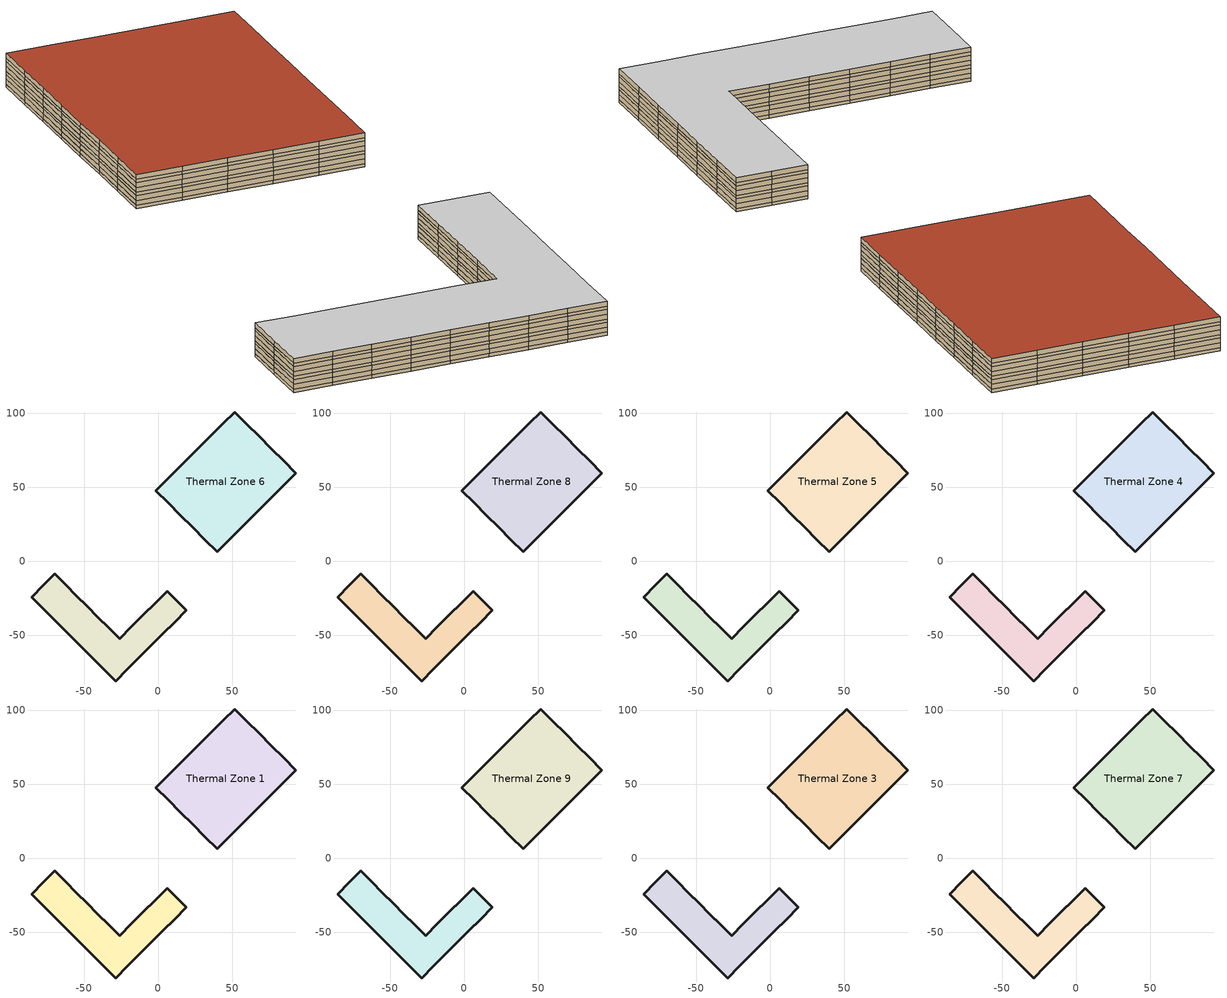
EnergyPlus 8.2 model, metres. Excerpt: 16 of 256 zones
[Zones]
Thermal Zone 6
 floor to Thermal Zone 2 (ASHRAE 90.1-2004 ExtWall Mass ClimateZone 6 Reversed): 51.72,101 60,92.72 68.27,84.45 76.55,76.17 84.82,67.9 93.1,59.62 85.49,52.02 77.89,44.41 70.28,36.81 62.68,29.2 55.07,21.6 47.47,13.99 39.86,6.39 31.59,14.66 23.31,22.93 15.04,31.21 6.76,39.48 -1.51,47.76 6.09,55.36 13.7,62.97 21.3,70.57 28.91,78.18 36.51,85.79 44.12,93.39 z1.25
 wall outside (ASHRAE 90.1-2004 ExtWall Mass ClimateZone 6): 62.68,29.2 70.28,36.81 77.89,44.41 85.49,52.02 93.1,59.62 84.82,67.9 76.55,76.17 68.27,84.45 60,92.72 51.72,101 44.12,93.39 36.51,85.79 28.91,78.18 21.3,70.57 13.7,62.97 6.09,55.36 -1.51,47.76 6.76,39.48 15.04,31.21 23.31,22.93 31.59,14.66 39.86,6.39 47.47,13.99 55.07,21.6 62.68,29.2 z1.25:2.08
Thermal Zone 63
 floor to Thermal Zone 50 (ASHRAE 90.1-2004 ExtWall Mass ClimateZone 6 Reversed): -85.59,-24.13 -77.77,-16.3 -69.94,-8.48 -62.64,-15.79 -55.33,-23.09 -48.03,-30.4 -40.72,-37.7 -33.42,-45.01 -26.11,-52.31 -18.06,-44.26 -10,-36.21 -1.95,-28.15 6.1,-20.1 12.57,-26.57 19.03,-33.03 11.05,-41.01 3.08,-48.98 -4.9,-56.96 -12.87,-64.94 -20.85,-72.91 -28.83,-80.89 -35.92,-73.79 -43.02,-66.7 -50.11,-59.6 -57.21,-52.51 -64.3,-45.41 -71.4,-38.32 -78.49,-31.22 z1.25
 wall outside (ASHRAE 90.1-2004 ExtWall Mass ClimateZone 6): -77.77,-16.3 -85.59,-24.13 -78.49,-31.22 -71.4,-38.32 -64.3,-45.41 -57.21,-52.51 -50.11,-59.6 -43.02,-66.7 -35.92,-73.79 -28.83,-80.89 -20.85,-72.91 -12.87,-64.94 -4.9,-56.96 3.08,-48.98 11.05,-41.01 19.03,-33.03 12.57,-26.57 6.1,-20.1 -1.95,-28.15 -10,-36.21 -18.06,-44.26 -26.11,-52.31 -33.42,-45.01 -40.72,-37.7 -48.03,-30.4 -55.33,-23.09 -62.64,-15.79 -69.94,-8.48 -77.77,-16.3 z1.25:2.08
Thermal Zone 65
 floor to Thermal Zone 63 (ASHRAE 90.1-2004 ExtWall Mass ClimateZone 6 Reversed): -85.59,-24.13 -77.77,-16.3 -69.94,-8.48 -62.64,-15.79 -55.33,-23.09 -48.03,-30.4 -40.72,-37.7 -33.42,-45.01 -26.11,-52.31 -18.06,-44.26 -10,-36.21 -1.95,-28.15 6.1,-20.1 12.57,-26.57 19.03,-33.03 11.05,-41.01 3.08,-48.98 -4.9,-56.96 -12.87,-64.94 -20.85,-72.91 -28.83,-80.89 -35.92,-73.79 -43.02,-66.7 -50.11,-59.6 -57.21,-52.51 -64.3,-45.41 -71.4,-38.32 -78.49,-31.22 z2.08
 wall outside (ASHRAE 90.1-2004 ExtWall Mass ClimateZone 6): -77.77,-16.3 -85.59,-24.13 -78.49,-31.22 -71.4,-38.32 -64.3,-45.41 -57.21,-52.51 -50.11,-59.6 -43.02,-66.7 -35.92,-73.79 -28.83,-80.89 -20.85,-72.91 -12.87,-64.94 -4.9,-56.96 3.08,-48.98 11.05,-41.01 19.03,-33.03 12.57,-26.57 6.1,-20.1 -1.95,-28.15 -10,-36.21 -18.06,-44.26 -26.11,-52.31 -33.42,-45.01 -40.72,-37.7 -48.03,-30.4 -55.33,-23.09 -62.64,-15.79 -69.94,-8.48 -77.77,-16.3 z2.08:3.33
Thermal Zone 8
 floor to Thermal Zone 6 (ASHRAE 90.1-2004 ExtWall Mass ClimateZone 6 Reversed): 51.72,101 60,92.72 68.27,84.45 76.55,76.17 84.82,67.9 93.1,59.62 85.49,52.02 77.89,44.41 70.28,36.81 62.68,29.2 55.07,21.6 47.47,13.99 39.86,6.39 31.59,14.66 23.31,22.93 15.04,31.21 6.76,39.48 -1.51,47.76 6.09,55.36 13.7,62.97 21.3,70.57 28.91,78.18 36.51,85.79 44.12,93.39 z2.08
 wall outside (ASHRAE 90.1-2004 ExtWall Mass ClimateZone 6): 60,92.72 51.72,101 44.12,93.39 36.51,85.79 28.91,78.18 21.3,70.57 13.7,62.97 6.09,55.36 -1.51,47.76 6.76,39.48 15.04,31.21 23.31,22.93 31.59,14.66 39.86,6.39 47.47,13.99 55.07,21.6 62.68,29.2 70.28,36.81 77.89,44.41 85.49,52.02 93.1,59.62 84.82,67.9 76.55,76.17 68.27,84.45 60,92.72 z2.08:3.33
Thermal Zone 5
 floor to Thermal Zone 8 (ASHRAE 90.1-2004 ExtWall Mass ClimateZone 6 Reversed): 51.72,101 60,92.72 68.27,84.45 76.55,76.17 84.82,67.9 93.1,59.62 85.49,52.02 77.89,44.41 70.28,36.81 62.68,29.2 55.07,21.6 47.47,13.99 39.86,6.39 31.59,14.66 23.31,22.93 15.04,31.21 6.76,39.48 -1.51,47.76 6.09,55.36 13.7,62.97 21.3,70.57 28.91,78.18 36.51,85.79 44.12,93.39 z3.33
 wall outside (ASHRAE 90.1-2004 ExtWall Mass ClimateZone 6): 60,92.72 51.72,101 44.12,93.39 36.51,85.79 28.91,78.18 21.3,70.57 13.7,62.97 6.09,55.36 -1.51,47.76 6.76,39.48 15.04,31.21 23.31,22.93 31.59,14.66 39.86,6.39 47.47,13.99 55.07,21.6 62.68,29.2 70.28,36.81 77.89,44.41 85.49,52.02 93.1,59.62 84.82,67.9 76.55,76.17 68.27,84.45 60,92.72 z3.33:4.58
Thermal Zone 52
 floor to Thermal Zone 65 (ASHRAE 90.1-2004 ExtWall Mass ClimateZone 6 Reversed): -85.59,-24.13 -77.77,-16.3 -69.94,-8.48 -62.64,-15.79 -55.33,-23.09 -48.03,-30.4 -40.72,-37.7 -33.42,-45.01 -26.11,-52.31 -18.06,-44.26 -10,-36.21 -1.95,-28.15 6.1,-20.1 12.57,-26.57 19.03,-33.03 11.05,-41.01 3.08,-48.98 -4.9,-56.96 -12.87,-64.94 -20.85,-72.91 -28.83,-80.89 -35.92,-73.79 -43.02,-66.7 -50.11,-59.6 -57.21,-52.51 -64.3,-45.41 -71.4,-38.32 -78.49,-31.22 z3.33
 wall outside (ASHRAE 90.1-2004 ExtWall Mass ClimateZone 6): -77.77,-16.3 -85.59,-24.13 -78.49,-31.22 -71.4,-38.32 -64.3,-45.41 -57.21,-52.51 -50.11,-59.6 -43.02,-66.7 -35.92,-73.79 -28.83,-80.89 -20.85,-72.91 -12.87,-64.94 -4.9,-56.96 3.08,-48.98 11.05,-41.01 19.03,-33.03 12.57,-26.57 6.1,-20.1 -1.95,-28.15 -10,-36.21 -18.06,-44.26 -26.11,-52.31 -33.42,-45.01 -40.72,-37.7 -48.03,-30.4 -55.33,-23.09 -62.64,-15.79 -69.94,-8.48 -77.77,-16.3 z3.33:4.58
Thermal Zone 4
 floor to Thermal Zone 5 (ASHRAE 90.1-2004 ExtWall Mass ClimateZone 6 Reversed): 51.72,101 60,92.72 68.27,84.45 76.55,76.17 84.82,67.9 93.1,59.62 85.49,52.02 77.89,44.41 70.28,36.81 62.68,29.2 55.07,21.6 47.47,13.99 39.86,6.39 31.59,14.66 23.31,22.93 15.04,31.21 6.76,39.48 -1.51,47.76 6.09,55.36 13.7,62.97 21.3,70.57 28.91,78.18 36.51,85.79 44.12,93.39 z4.58
 wall outside (ASHRAE 90.1-2004 ExtWall Mass ClimateZone 6): 36.51,85.79 28.91,78.18 21.3,70.57 13.7,62.97 6.09,55.36 -1.51,47.76 6.76,39.48 15.04,31.21 23.31,22.93 31.59,14.66 39.86,6.39 47.47,13.99 55.07,21.6 62.68,29.2 70.28,36.81 77.89,44.41 85.49,52.02 93.1,59.62 84.82,67.9 76.55,76.17 68.27,84.45 60,92.72 51.72,101 44.12,93.39 36.51,85.79 z4.58:5.41
Thermal Zone 46
 floor to Thermal Zone 52 (ASHRAE 90.1-2004 ExtWall Mass ClimateZone 6 Reversed): -85.59,-24.13 -77.77,-16.3 -69.94,-8.48 -62.64,-15.79 -55.33,-23.09 -48.03,-30.4 -40.72,-37.7 -33.42,-45.01 -26.11,-52.31 -18.06,-44.26 -10,-36.21 -1.95,-28.15 6.1,-20.1 12.57,-26.57 19.03,-33.03 11.05,-41.01 3.08,-48.98 -4.9,-56.96 -12.87,-64.94 -20.85,-72.91 -28.83,-80.89 -35.92,-73.79 -43.02,-66.7 -50.11,-59.6 -57.21,-52.51 -64.3,-45.41 -71.4,-38.32 -78.49,-31.22 z4.58
 wall outside (ASHRAE 90.1-2004 ExtWall Mass ClimateZone 6): -77.77,-16.3 -85.59,-24.13 -78.49,-31.22 -71.4,-38.32 -64.3,-45.41 -57.21,-52.51 -50.11,-59.6 -43.02,-66.7 -35.92,-73.79 -28.83,-80.89 -20.85,-72.91 -12.87,-64.94 -4.9,-56.96 3.08,-48.98 11.05,-41.01 19.03,-33.03 12.57,-26.57 6.1,-20.1 -1.95,-28.15 -10,-36.21 -18.06,-44.26 -26.11,-52.31 -33.42,-45.01 -40.72,-37.7 -48.03,-30.4 -55.33,-23.09 -62.64,-15.79 -69.94,-8.48 -77.77,-16.3 z4.58:5.41
Thermal Zone 1
 floor to Thermal Zone 4 (ASHRAE 90.1-2004 ExtWall Mass ClimateZone 6 Reversed): 51.72,101 60,92.72 68.27,84.45 76.55,76.17 84.82,67.9 93.1,59.62 85.49,52.02 77.89,44.41 70.28,36.81 62.68,29.2 55.07,21.6 47.47,13.99 39.86,6.39 31.59,14.66 23.31,22.93 15.04,31.21 6.76,39.48 -1.51,47.76 6.09,55.36 13.7,62.97 21.3,70.57 28.91,78.18 36.51,85.79 44.12,93.39 z5.41
 wall outside (ASHRAE 90.1-2004 ExtWall Mass ClimateZone 6): 60,92.72 51.72,101 44.12,93.39 36.51,85.79 28.91,78.18 21.3,70.57 13.7,62.97 6.09,55.36 -1.51,47.76 6.76,39.48 15.04,31.21 23.31,22.93 31.59,14.66 39.86,6.39 47.47,13.99 55.07,21.6 62.68,29.2 70.28,36.81 77.89,44.41 85.49,52.02 93.1,59.62 84.82,67.9 76.55,76.17 68.27,84.45 60,92.72 z5.41:6.66
Thermal Zone 67
 floor to Thermal Zone 46 (ASHRAE 90.1-2004 ExtWall Mass ClimateZone 6 Reversed): -85.59,-24.13 -77.77,-16.3 -69.94,-8.48 -62.64,-15.79 -55.33,-23.09 -48.03,-30.4 -40.72,-37.7 -33.42,-45.01 -26.11,-52.31 -18.06,-44.26 -10,-36.21 -1.95,-28.15 6.1,-20.1 12.57,-26.57 19.03,-33.03 11.05,-41.01 3.08,-48.98 -4.9,-56.96 -12.87,-64.94 -20.85,-72.91 -28.83,-80.89 -35.92,-73.79 -43.02,-66.7 -50.11,-59.6 -57.21,-52.51 -64.3,-45.41 -71.4,-38.32 -78.49,-31.22 z5.41
 wall outside (ASHRAE 90.1-2004 ExtWall Mass ClimateZone 6): -77.77,-16.3 -85.59,-24.13 -78.49,-31.22 -71.4,-38.32 -64.3,-45.41 -57.21,-52.51 -50.11,-59.6 -43.02,-66.7 -35.92,-73.79 -28.83,-80.89 -20.85,-72.91 -12.87,-64.94 -4.9,-56.96 3.08,-48.98 11.05,-41.01 19.03,-33.03 12.57,-26.57 6.1,-20.1 -1.95,-28.15 -10,-36.21 -18.06,-44.26 -26.11,-52.31 -33.42,-45.01 -40.72,-37.7 -48.03,-30.4 -55.33,-23.09 -62.64,-15.79 -69.94,-8.48 -77.77,-16.3 z5.41:6.66
Thermal Zone 66
 floor to Thermal Zone 67 (ASHRAE 90.1-2004 ExtWall Mass ClimateZone 6 Reversed): -85.59,-24.13 -77.77,-16.3 -69.94,-8.48 -62.64,-15.79 -55.33,-23.09 -48.03,-30.4 -40.72,-37.7 -33.42,-45.01 -26.11,-52.31 -18.06,-44.26 -10,-36.21 -1.95,-28.15 6.1,-20.1 12.57,-26.57 19.03,-33.03 11.05,-41.01 3.08,-48.98 -4.9,-56.96 -12.87,-64.94 -20.85,-72.91 -28.83,-80.89 -35.92,-73.79 -43.02,-66.7 -50.11,-59.6 -57.21,-52.51 -64.3,-45.41 -71.4,-38.32 -78.49,-31.22 z6.66
 wall outside (ASHRAE 90.1-2004 ExtWall Mass ClimateZone 6): -77.77,-16.3 -85.59,-24.13 -78.49,-31.22 -71.4,-38.32 -64.3,-45.41 -57.21,-52.51 -50.11,-59.6 -43.02,-66.7 -35.92,-73.79 -28.83,-80.89 -20.85,-72.91 -12.87,-64.94 -4.9,-56.96 3.08,-48.98 11.05,-41.01 19.03,-33.03 12.57,-26.57 6.1,-20.1 -1.95,-28.15 -10,-36.21 -18.06,-44.26 -26.11,-52.31 -33.42,-45.01 -40.72,-37.7 -48.03,-30.4 -55.33,-23.09 -62.64,-15.79 -69.94,-8.48 -77.77,-16.3 z6.66:7.91
Thermal Zone 9
 floor to Thermal Zone 1 (ASHRAE 90.1-2004 ExtWall Mass ClimateZone 6 Reversed): 51.72,101 60,92.72 68.27,84.45 76.55,76.17 84.82,67.9 93.1,59.62 85.49,52.02 77.89,44.41 70.28,36.81 62.68,29.2 55.07,21.6 47.47,13.99 39.86,6.39 31.59,14.66 23.31,22.93 15.04,31.21 6.76,39.48 -1.51,47.76 6.09,55.36 13.7,62.97 21.3,70.57 28.91,78.18 36.51,85.79 44.12,93.39 z6.66
 wall outside (ASHRAE 90.1-2004 ExtWall Mass ClimateZone 6): 60,92.72 51.72,101 44.12,93.39 36.51,85.79 28.91,78.18 21.3,70.57 13.7,62.97 6.09,55.36 -1.51,47.76 6.76,39.48 15.04,31.21 23.31,22.93 31.59,14.66 39.86,6.39 47.47,13.99 55.07,21.6 62.68,29.2 70.28,36.81 77.89,44.41 85.49,52.02 93.1,59.62 84.82,67.9 76.55,76.17 68.27,84.45 60,92.72 z6.66:7.91
Thermal Zone 3
 floor to Thermal Zone 9 (ASHRAE 90.1-2004 ExtWall Mass ClimateZone 6 Reversed): 51.72,101 60,92.72 68.27,84.45 76.55,76.17 84.82,67.9 93.1,59.62 85.49,52.02 77.89,44.41 70.28,36.81 62.68,29.2 55.07,21.6 47.47,13.99 39.86,6.39 31.59,14.66 23.31,22.93 15.04,31.21 6.76,39.48 -1.51,47.76 6.09,55.36 13.7,62.97 21.3,70.57 28.91,78.18 36.51,85.79 44.12,93.39 z7.91
 wall outside (ASHRAE 90.1-2004 ExtWall Mass ClimateZone 6): 60,92.72 51.72,101 44.12,93.39 36.51,85.79 28.91,78.18 21.3,70.57 13.7,62.97 6.09,55.36 -1.51,47.76 6.76,39.48 15.04,31.21 23.31,22.93 31.59,14.66 39.86,6.39 47.47,13.99 55.07,21.6 62.68,29.2 70.28,36.81 77.89,44.41 85.49,52.02 93.1,59.62 84.82,67.9 76.55,76.17 68.27,84.45 60,92.72 z7.91:8.74
Thermal Zone 62
 floor to Thermal Zone 66 (ASHRAE 90.1-2004 ExtWall Mass ClimateZone 6 Reversed): -85.59,-24.13 -77.77,-16.3 -69.94,-8.48 -62.64,-15.79 -55.33,-23.09 -48.03,-30.4 -40.72,-37.7 -33.42,-45.01 -26.11,-52.31 -18.06,-44.26 -10,-36.21 -1.95,-28.15 6.1,-20.1 12.57,-26.57 19.03,-33.03 11.05,-41.01 3.08,-48.98 -4.9,-56.96 -12.87,-64.94 -20.85,-72.91 -28.83,-80.89 -35.92,-73.79 -43.02,-66.7 -50.11,-59.6 -57.21,-52.51 -64.3,-45.41 -71.4,-38.32 -78.49,-31.22 z7.91
 wall outside (ASHRAE 90.1-2004 ExtWall Mass ClimateZone 6): -77.77,-16.3 -85.59,-24.13 -78.49,-31.22 -71.4,-38.32 -64.3,-45.41 -57.21,-52.51 -50.11,-59.6 -43.02,-66.7 -35.92,-73.79 -28.83,-80.89 -20.85,-72.91 -12.87,-64.94 -4.9,-56.96 3.08,-48.98 11.05,-41.01 19.03,-33.03 12.57,-26.57 6.1,-20.1 -1.95,-28.15 -10,-36.21 -18.06,-44.26 -26.11,-52.31 -33.42,-45.01 -40.72,-37.7 -48.03,-30.4 -55.33,-23.09 -62.64,-15.79 -69.94,-8.48 -77.77,-16.3 z7.91:8.74
Thermal Zone 47
 floor to Thermal Zone 62 (ASHRAE 90.1-2004 ExtWall Mass ClimateZone 6 Reversed): -85.59,-24.13 -77.77,-16.3 -69.94,-8.48 -62.64,-15.79 -55.33,-23.09 -48.03,-30.4 -40.72,-37.7 -33.42,-45.01 -26.11,-52.31 -18.06,-44.26 -10,-36.21 -1.95,-28.15 6.1,-20.1 12.57,-26.57 19.03,-33.03 11.05,-41.01 3.08,-48.98 -4.9,-56.96 -12.87,-64.94 -20.85,-72.91 -28.83,-80.89 -35.92,-73.79 -43.02,-66.7 -50.11,-59.6 -57.21,-52.51 -64.3,-45.41 -71.4,-38.32 -78.49,-31.22 z8.74
 wall outside (ASHRAE 90.1-2004 ExtWall Mass ClimateZone 6): -77.77,-16.3 -85.59,-24.13 -78.49,-31.22 -71.4,-38.32 -64.3,-45.41 -57.21,-52.51 -50.11,-59.6 -43.02,-66.7 -35.92,-73.79 -28.83,-80.89 -20.85,-72.91 -12.87,-64.94 -4.9,-56.96 3.08,-48.98 11.05,-41.01 19.03,-33.03 12.57,-26.57 6.1,-20.1 -1.95,-28.15 -10,-36.21 -18.06,-44.26 -26.11,-52.31 -33.42,-45.01 -40.72,-37.7 -48.03,-30.4 -55.33,-23.09 -62.64,-15.79 -69.94,-8.48 -77.77,-16.3 z8.74:9.99
 ceiling to Thermal Zone 64 (ASHRAE 90.1-2004 ExtWall Mass ClimateZone 6): -78.49,-31.22 -71.4,-38.32 -64.3,-45.41 -57.21,-52.51 -50.11,-59.6 -43.02,-66.7 -35.92,-73.79 -28.83,-80.89 -20.85,-72.91 -12.87,-64.94 -4.9,-56.96 3.08,-48.98 11.05,-41.01 19.03,-33.03 12.57,-26.57 6.1,-20.1 -1.95,-28.15 -10,-36.21 -18.06,-44.26 -26.11,-52.31 -33.42,-45.01 -40.72,-37.7 -48.03,-30.4 -55.33,-23.09 -62.64,-15.79 -69.94,-8.48 -77.77,-16.3 -85.59,-24.13 z9.99
Thermal Zone 7
 floor to Thermal Zone 3 (ASHRAE 90.1-2004 ExtWall Mass ClimateZone 6 Reversed): 51.72,101 60,92.72 68.27,84.45 76.55,76.17 84.82,67.9 93.1,59.62 85.49,52.02 77.89,44.41 70.28,36.81 62.68,29.2 55.07,21.6 47.47,13.99 39.86,6.39 31.59,14.66 23.31,22.93 15.04,31.21 6.76,39.48 -1.51,47.76 6.09,55.36 13.7,62.97 21.3,70.57 28.91,78.18 36.51,85.79 44.12,93.39 z8.74
 wall outside (ASHRAE 90.1-2004 ExtWall Mass ClimateZone 6): 60,92.72 51.72,101 44.12,93.39 36.51,85.79 28.91,78.18 21.3,70.57 13.7,62.97 6.09,55.36 -1.51,47.76 6.76,39.48 15.04,31.21 23.31,22.93 31.59,14.66 39.86,6.39 47.47,13.99 55.07,21.6 62.68,29.2 70.28,36.81 77.89,44.41 85.49,52.02 93.1,59.62 84.82,67.9 76.55,76.17 68.27,84.45 60,92.72 z8.74:9.99
 roof outside (ASHRAE 90.1-2004 ExtWall Mass ClimateZone 6): 44.12,93.39 36.51,85.79 28.91,78.18 21.3,70.57 13.7,62.97 6.09,55.36 -1.51,47.76 6.76,39.48 15.04,31.21 23.31,22.93 31.59,14.66 39.86,6.39 47.47,13.99 55.07,21.6 62.68,29.2 70.28,36.81 77.89,44.41 85.49,52.02 93.1,59.62 84.82,67.9 76.55,76.17 68.27,84.45 60,92.72 51.72,101 z9.99
[Building]
Building 1: North Axis {deg}=0; Solar Distribution=FullExteriorWithReflections
[Material] Thermal Absorptance=0.9
Name | Roughness | Thickness {m} | Conductivity {W/m-K} | Density {kg/m3} | Specific Heat {J/kg-K} | Solar Absorptance | Visible Absorptance
1/2IN Gypsum | Smooth | 0.0127 | 0.16 | 784.9 | 830 | 0.4 | 0.4
1IN Stucco | Smooth | 0.0253 | 0.6918 | 1858 | 837 | 0.92 | 0.92
8IN CONCRETE HW RefBldg | Rough | 0.2032 | 1.311 | 2240 | 836.8 | 0.7 | 0.7
Mass NonRes Wall Insulation-1.69 | MediumRough | 0.0623673 | 0.049 | 265 | 836.8 | 0.7 | 0.7
[Construction]
ASHRAE 90.1-2004 ExtWall Mass ClimateZone 6: 1IN Stucco, 8IN CONCRETE HW RefBldg, Mass NonRes Wall Insulation-1.69, 1/2IN Gypsum
ASHRAE 90.1-2004 ExtWall Mass ClimateZone 6 Reversed: 1/2IN Gypsum, Mass NonRes Wall Insulation-1.69, 8IN CONCRETE HW RefBldg, 1IN Stucco
[Zone]
Thermal Zone 1; Thermal Zone 3; Thermal Zone 4; Thermal Zone 46; Thermal Zone 47; Thermal Zone 5; Thermal Zone 52; Thermal Zone 6; Thermal Zone 62; Thermal Zone 63; Thermal Zone 65; Thermal Zone 66; Thermal Zone 67; Thermal Zone 7; Thermal Zone 8; Thermal Zone 9
